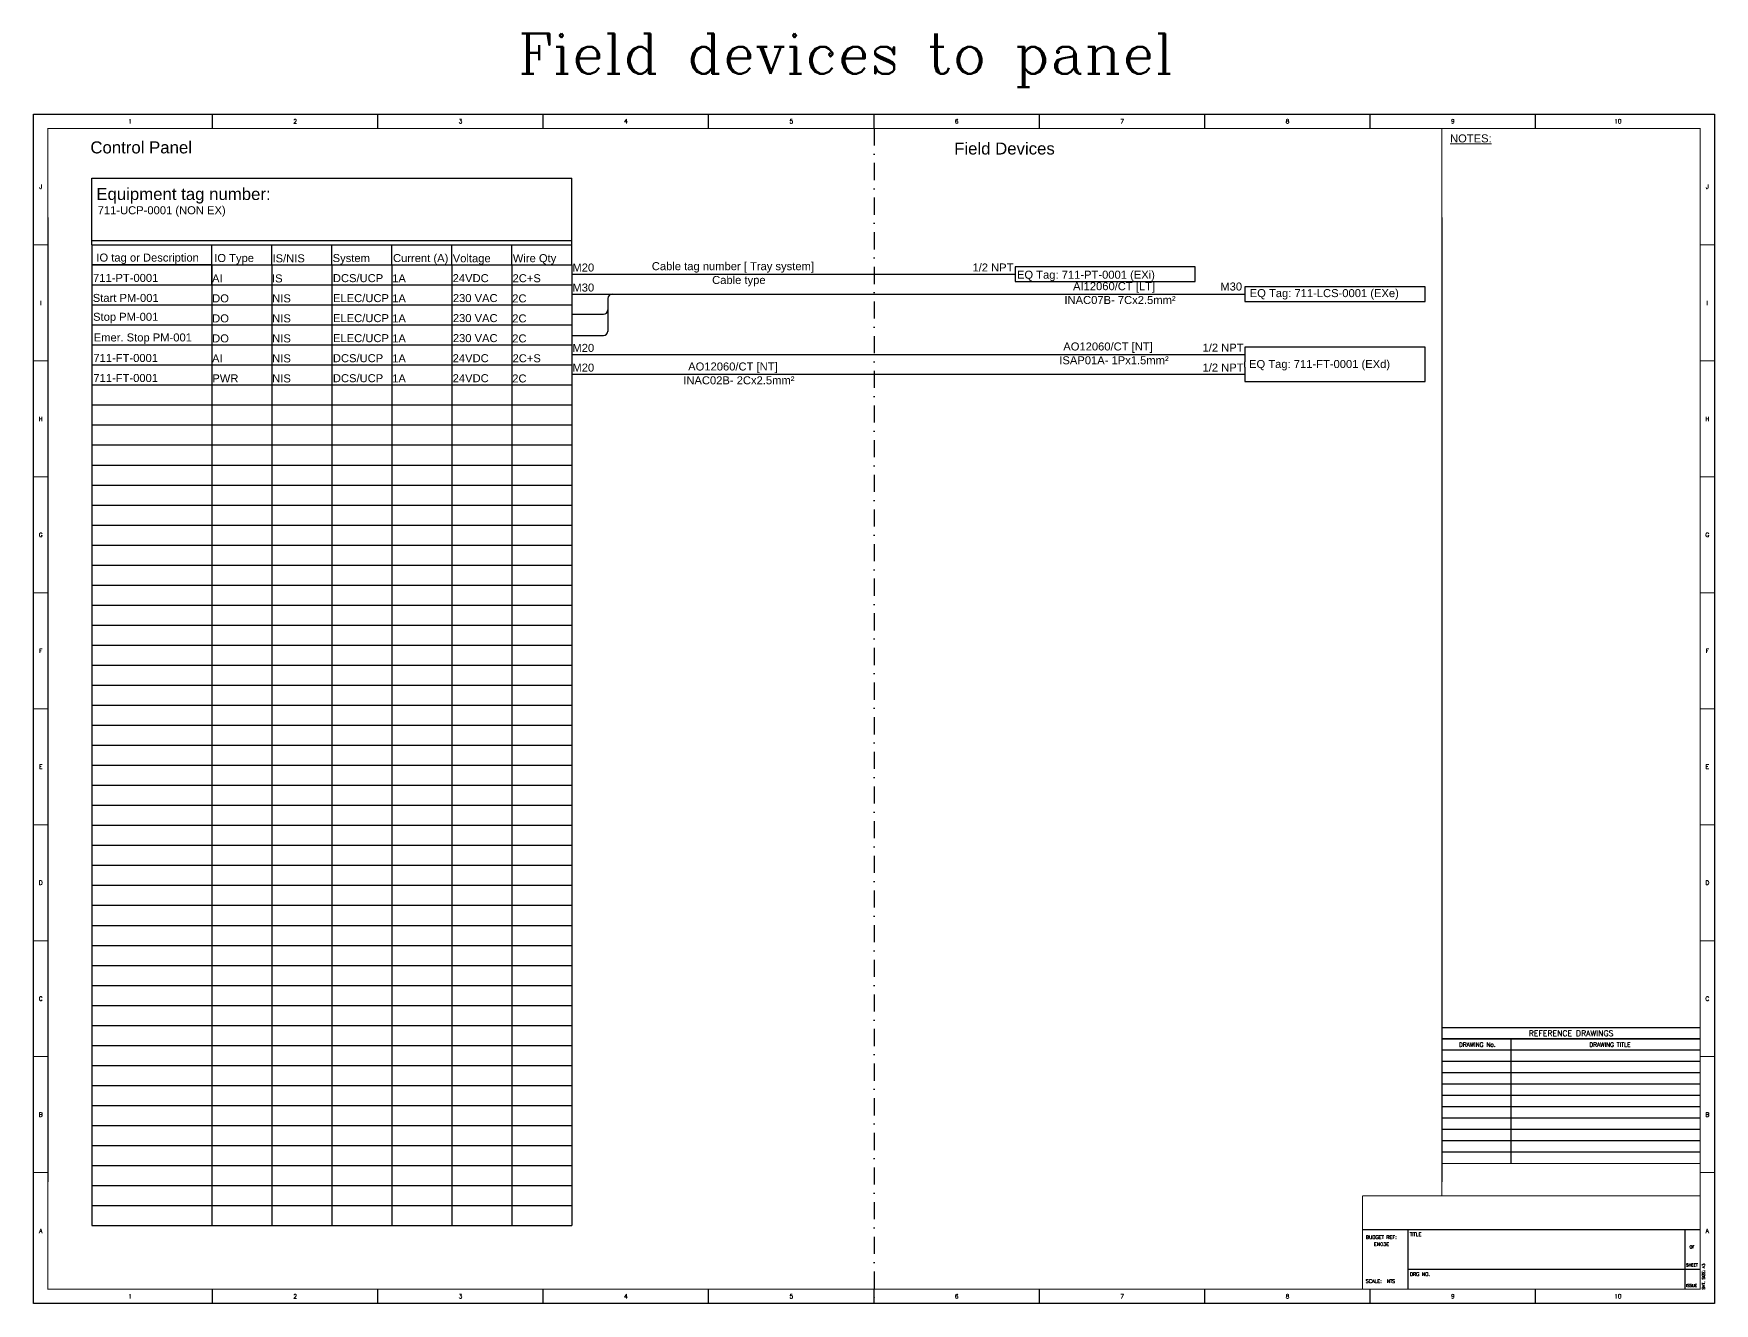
# Model space of a CAD drawing. Header units: millimetres. Extents: x 1546 to 3944, y 8323 to 8646.
# Drawn here: x 2535 to 2955, y 8323 to 8640.2 of the extents above; entities that cross this region are included whole.
import ezdxf
from ezdxf.enums import TextEntityAlignment as Align

# ---------------------------------------------------------------- set-up
doc = ezdxf.new("R2010")
doc.units = ezdxf.units.MM
doc.linetypes.add('DGN Style 4', pattern=[8.553394, 4.276697, -2.138348, 0, -2.138348])
for name, color, linetype in [('BORDER', 131, 'Continuous'), ('CABLE', 1, 'Continuous'), ('LOCATION', 4, 'Continuous')]:
    doc.layers.add(name, color=color, linetype=linetype)
doc.layers.add('Text', color=7, linetype='Continuous', lineweight=13)
doc.styles.add('Arial', font='arial.ttf', dxfattribs={"width": 0.9, "height": 225})
doc.styles.add('ROMANC', font='romanc.shx')
doc.styles.add('ROMANS', font='romans.shx', dxfattribs={"height": 3})

msp = doc.modelspace()

# ---------------------------------------------------------------- linework, layer by layer
for p, q in [((2579.69, 8616.51), (2579.69, 8620.05)), ((2621.02, 8616.51), (2621.02, 8620.05)), ((2662.35, 8616.51), (2662.35, 8620.05)), ((2703.68, 8616.51), (2703.68, 8620.05)), ((2745.01, 8616.51), (2745.01, 8620.05)), ((2786.34, 8616.51), (2786.34, 8620.05)), ((2827.67, 8616.51), (2827.67, 8620.05)), ((2869, 8616.51), (2869, 8620.05)), ((2910.32, 8616.51), (2910.32, 8620.05)), ((2579.69, 8322.97), (2579.69, 8326.51)), ((2621.02, 8322.97), (2621.02, 8326.51)), ((2662.35, 8322.97), (2662.35, 8326.51)), ((2703.68, 8322.97), (2703.68, 8326.51)), ((2745.01, 8322.97), (2745.01, 8326.51)), ((2786.34, 8322.97), (2786.34, 8326.51)), ((2827.67, 8322.97), (2827.67, 8326.51)), ((2869, 8322.97), (2869, 8326.51)), ((2910.32, 8322.97), (2910.32, 8326.51))]:
    msp.add_line(p, q)
at = {"linetype": 'ByBlock', "lineweight": 5}
for p, q in [((2535.01, 8587.37), (2538.54, 8587.37)), ((2951.48, 8587.37), (2955.01, 8587.37)), ((2535.01, 8558.41), (2538.54, 8558.41)), ((2951.48, 8558.41), (2955.01, 8558.41)), ((2535.01, 8529.44), (2538.54, 8529.44)), ((2951.48, 8529.44), (2955.01, 8529.44)), ((2535.01, 8500.48), (2538.54, 8500.48)), ((2951.48, 8500.48), (2955.01, 8500.48)), ((2535.01, 8471.51), (2538.54, 8471.51)), ((2951.48, 8471.51), (2955.01, 8471.51)), ((2535.01, 8442.54), (2538.54, 8442.54)), ((2951.48, 8442.54), (2955.01, 8442.54)), ((2535.01, 8413.58), (2538.54, 8413.58)), ((2951.48, 8413.58), (2955.01, 8413.58)), ((2535.01, 8384.61), (2538.54, 8384.61)), ((2951.48, 8384.61), (2955.01, 8384.61)), ((2535.01, 8355.65), (2538.54, 8355.65)), ((2951.48, 8355.65), (2955.01, 8355.65))]:
    msp.add_line(p, q, dxfattribs=at)
at = {"layer": 'BORDER', "linetype": 'DGN Style 4'}
msp.add_line((2745.01, 8616.51), (2745.01, 8322.97), dxfattribs=at)
at = {"layer": 'BORDER'}
for p, q in [((2549.54, 8587.41), (2549.54, 8604.06)), ((2549.54, 8604.06), (2669.54, 8604.06)), ((2669.54, 8582.41), (2669.54, 8604.06)), ((2538.54, 8594.26), (2538.54, 8353.35)), ((2886.94, 8594.26), (2886.94, 8353.35)), ((2549.54, 8588.51), (2669.54, 8588.51)), ((2549.54, 8587.41), (2564.54, 8587.41)), ((2549.54, 8587.41), (2549.54, 8577.41)), ((2549.54, 8587.41), (2549.54, 8582.41)), ((2579.54, 8582.41), (2579.54, 8587.41)), ((2594.54, 8582.41), (2594.54, 8587.41)), ((2609.54, 8582.41), (2609.54, 8587.41)), ((2624.54, 8582.41), (2624.54, 8587.41)), ((2624.54, 8582.41), (2624.54, 8587.41)), ((2624.54, 8587.41), (2654.54, 8587.41)), ((2639.54, 8582.41), (2639.54, 8587.41)), ((2654.54, 8582.41), (2654.54, 8587.41)), ((2654.54, 8587.41), (2669.54, 8587.41)), ((2549.54, 8582.41), (2564.54, 8582.41)), ((2579.54, 8582.41), (2549.54, 8582.41)), ((2549.54, 8582.41), (2549.54, 8577.41)), ((2564.54, 8582.41), (2579.54, 8582.41)), ((2579.54, 8582.41), (2594.54, 8582.41)), ((2579.54, 8582.41), (2579.54, 8342.41)), ((2579.54, 8577.41), (2579.54, 8582.41)), ((2594.54, 8582.41), (2609.54, 8582.41)), ((2594.54, 8582.41), (2594.54, 8342.41)), ((2609.54, 8582.41), (2624.54, 8582.41)), ((2609.54, 8582.41), (2609.54, 8342.41)), ((2624.54, 8582.41), (2624.54, 8342.41)), ((2624.54, 8582.41), (2624.54, 8342.41)), ((2624.54, 8582.41), (2654.54, 8582.41)), ((2639.54, 8582.41), (2639.54, 8342.41)), ((2654.54, 8582.41), (2654.54, 8342.41)), ((2654.54, 8582.41), (2669.54, 8582.41)), ((2669.54, 8582.41), (2669.54, 8342.41)), ((2825.3, 8581.89), (2780.3, 8581.89)), ((2780.3, 8581.89), (2780.3, 8580.09)), ((2825.3, 8578.29), (2825.3, 8581.89)), ((2549.54, 8577.41), (2564.54, 8577.41)), ((2549.54, 8577.41), (2579.54, 8577.41)), ((2549.54, 8577.41), (2549.54, 8342.41)), ((2564.54, 8577.41), (2624.54, 8577.41)), ((2624.54, 8577.41), (2654.54, 8577.41)), ((2654.54, 8577.41), (2669.54, 8577.41)), ((2780.3, 8580.09), (2780.3, 8578.29)), ((2780.3, 8578.29), (2825.3, 8578.29)), ((2882.7, 8576.89), (2837.7, 8576.89)), ((2837.7, 8576.89), (2837.7, 8575.09)), ((2882.7, 8573.29), (2882.7, 8576.89)), ((2549.54, 8572.41), (2564.54, 8572.41)), ((2564.54, 8572.41), (2624.54, 8572.41)), ((2624.54, 8572.41), (2654.54, 8572.41)), ((2654.54, 8572.41), (2669.54, 8572.41)), ((2837.7, 8575.09), (2837.7, 8573.29)), ((2837.7, 8573.29), (2882.7, 8573.29)), ((2549.54, 8567.41), (2564.54, 8567.41)), ((2564.54, 8567.41), (2624.54, 8567.41)), ((2624.54, 8567.41), (2654.54, 8567.41)), ((2624.54, 8567.41), (2654.54, 8567.41)), ((2654.54, 8567.41), (2669.54, 8567.41)), ((2549.54, 8562.41), (2564.54, 8562.41)), ((2564.54, 8562.41), (2624.54, 8562.41)), ((2624.54, 8562.41), (2654.54, 8562.41)), ((2654.54, 8562.41), (2669.54, 8562.41)), ((2882.7, 8561.82), (2837.7, 8561.82)), ((2837.7, 8561.82), (2837.7, 8560.02)), ((2837.7, 8560.02), (2837.7, 8558.22)), ((2882.7, 8558.22), (2882.7, 8561.82)), ((2549.54, 8557.41), (2564.54, 8557.41)), ((2564.54, 8557.41), (2624.54, 8557.41)), ((2624.54, 8557.41), (2654.54, 8557.41)), ((2654.54, 8557.41), (2669.54, 8557.41)), ((2837.7, 8556.89), (2837.7, 8558.22)), ((2837.7, 8556.89), (2837.7, 8555.09)), ((2882.7, 8556.89), (2882.7, 8558.22)), ((2882.7, 8553.29), (2882.7, 8556.89)), ((2549.54, 8552.41), (2564.54, 8552.41)), ((2564.54, 8552.41), (2624.54, 8552.41)), ((2624.54, 8552.41), (2654.54, 8552.41)), ((2654.54, 8552.41), (2669.54, 8552.41)), ((2837.7, 8555.09), (2837.7, 8553.29)), ((2837.7, 8553.29), (2882.7, 8553.29)), ((2549.54, 8547.41), (2564.54, 8547.41)), ((2564.54, 8547.41), (2624.54, 8547.41)), ((2624.54, 8547.41), (2654.54, 8547.41)), ((2654.54, 8547.41), (2669.54, 8547.41)), ((2549.54, 8542.41), (2564.54, 8542.41)), ((2564.54, 8542.41), (2624.54, 8542.41)), ((2624.54, 8542.41), (2654.54, 8542.41)), ((2654.54, 8542.41), (2669.54, 8542.41)), ((2654.54, 8542.41), (2669.54, 8542.41)), ((2549.54, 8537.41), (2564.54, 8537.41)), ((2564.54, 8537.41), (2624.54, 8537.41)), ((2624.54, 8537.41), (2654.54, 8537.41)), ((2654.54, 8537.41), (2669.54, 8537.41)), ((2549.54, 8532.41), (2564.54, 8532.41)), ((2564.54, 8532.41), (2624.54, 8532.41)), ((2624.54, 8532.41), (2654.54, 8532.41)), ((2654.54, 8532.41), (2669.54, 8532.41)), ((2549.54, 8527.41), (2564.54, 8527.41)), ((2564.54, 8527.41), (2624.54, 8527.41)), ((2624.54, 8527.41), (2654.54, 8527.41)), ((2654.54, 8527.41), (2669.54, 8527.41)), ((2549.54, 8522.41), (2564.54, 8522.41)), ((2564.54, 8522.41), (2624.54, 8522.41)), ((2624.54, 8522.41), (2654.54, 8522.41)), ((2654.54, 8522.41), (2669.54, 8522.41)), ((2549.54, 8517.41), (2564.54, 8517.41)), ((2564.54, 8517.41), (2624.54, 8517.41)), ((2624.54, 8517.41), (2654.54, 8517.41)), ((2654.54, 8517.41), (2669.54, 8517.41)), ((2549.54, 8512.41), (2564.54, 8512.41)), ((2564.54, 8512.41), (2624.54, 8512.41)), ((2624.54, 8512.41), (2654.54, 8512.41)), ((2654.54, 8512.41), (2669.54, 8512.41)), ((2549.54, 8507.41), (2564.54, 8507.41)), ((2564.54, 8507.41), (2624.54, 8507.41)), ((2624.54, 8507.41), (2654.54, 8507.41)), ((2654.54, 8507.41), (2669.54, 8507.41)), ((2549.54, 8502.41), (2564.54, 8502.41)), ((2564.54, 8502.41), (2624.54, 8502.41)), ((2624.54, 8502.41), (2654.54, 8502.41)), ((2654.54, 8502.41), (2669.54, 8502.41)), ((2549.54, 8497.41), (2564.54, 8497.41)), ((2564.54, 8497.41), (2624.54, 8497.41)), ((2624.54, 8497.41), (2654.54, 8497.41)), ((2654.54, 8497.41), (2669.54, 8497.41)), ((2549.54, 8492.41), (2564.54, 8492.41)), ((2564.54, 8492.41), (2624.54, 8492.41)), ((2624.54, 8492.41), (2654.54, 8492.41)), ((2654.54, 8492.41), (2669.54, 8492.41)), ((2549.54, 8487.41), (2564.54, 8487.41)), ((2564.54, 8487.41), (2624.54, 8487.41)), ((2624.54, 8487.41), (2654.54, 8487.41)), ((2654.54, 8487.41), (2669.54, 8487.41)), ((2549.54, 8482.41), (2564.54, 8482.41)), ((2564.54, 8482.41), (2624.54, 8482.41)), ((2624.54, 8482.41), (2654.54, 8482.41)), ((2654.54, 8482.41), (2669.54, 8482.41)), ((2549.54, 8477.41), (2564.54, 8477.41)), ((2564.54, 8477.41), (2624.54, 8477.41)), ((2624.54, 8477.41), (2654.54, 8477.41)), ((2654.54, 8477.41), (2669.54, 8477.41)), ((2549.54, 8472.41), (2564.54, 8472.41)), ((2564.54, 8472.41), (2624.54, 8472.41)), ((2624.54, 8472.41), (2654.54, 8472.41)), ((2654.54, 8472.41), (2669.54, 8472.41)), ((2549.54, 8467.41), (2564.54, 8467.41)), ((2564.54, 8467.41), (2624.54, 8467.41)), ((2624.54, 8467.41), (2654.54, 8467.41)), ((2654.54, 8467.41), (2669.54, 8467.41)), ((2549.54, 8462.41), (2564.54, 8462.41)), ((2564.54, 8462.41), (2624.54, 8462.41)), ((2624.54, 8462.41), (2654.54, 8462.41)), ((2654.54, 8462.41), (2669.54, 8462.41)), ((2549.54, 8457.41), (2564.54, 8457.41)), ((2564.54, 8457.41), (2624.54, 8457.41)), ((2624.54, 8457.41), (2654.54, 8457.41)), ((2654.54, 8457.41), (2669.54, 8457.41)), ((2549.54, 8452.41), (2564.54, 8452.41)), ((2549.54, 8452.41), (2564.54, 8452.41)), ((2564.54, 8452.41), (2624.54, 8452.41)), ((2564.54, 8452.41), (2624.54, 8452.41)), ((2624.54, 8452.41), (2654.54, 8452.41)), ((2654.54, 8452.41), (2669.54, 8452.41)), ((2549.54, 8447.41), (2564.54, 8447.41)), ((2564.54, 8447.41), (2624.54, 8447.41)), ((2624.54, 8447.41), (2654.54, 8447.41)), ((2654.54, 8447.41), (2669.54, 8447.41)), ((2549.54, 8442.41), (2564.54, 8442.41)), ((2564.54, 8442.41), (2624.54, 8442.41)), ((2624.54, 8442.41), (2654.54, 8442.41)), ((2654.54, 8442.41), (2669.54, 8442.41)), ((2549.54, 8437.41), (2564.54, 8437.41)), ((2564.54, 8437.41), (2624.54, 8437.41)), ((2624.54, 8437.41), (2654.54, 8437.41)), ((2654.54, 8437.41), (2669.54, 8437.41)), ((2549.54, 8432.41), (2564.54, 8432.41)), ((2564.54, 8432.41), (2624.54, 8432.41)), ((2624.54, 8432.41), (2654.54, 8432.41)), ((2654.54, 8432.41), (2669.54, 8432.41)), ((2549.54, 8427.41), (2564.54, 8427.41)), ((2564.54, 8427.41), (2624.54, 8427.41)), ((2624.54, 8427.41), (2654.54, 8427.41)), ((2654.54, 8427.41), (2669.54, 8427.41)), ((2549.54, 8422.41), (2564.54, 8422.41)), ((2564.54, 8422.41), (2624.54, 8422.41)), ((2624.54, 8422.41), (2654.54, 8422.41)), ((2654.54, 8422.41), (2669.54, 8422.41)), ((2549.54, 8417.41), (2564.54, 8417.41)), ((2564.54, 8417.41), (2624.54, 8417.41)), ((2624.54, 8417.41), (2654.54, 8417.41)), ((2654.54, 8417.41), (2669.54, 8417.41)), ((2549.54, 8412.41), (2564.54, 8412.41)), ((2564.54, 8412.41), (2624.54, 8412.41)), ((2624.54, 8412.41), (2654.54, 8412.41)), ((2654.54, 8412.41), (2669.54, 8412.41)), ((2549.54, 8407.41), (2564.54, 8407.41)), ((2564.54, 8407.41), (2624.54, 8407.41)), ((2624.54, 8407.41), (2654.54, 8407.41)), ((2654.54, 8407.41), (2669.54, 8407.41)), ((2549.54, 8402.41), (2564.54, 8402.41)), ((2564.54, 8402.41), (2624.54, 8402.41)), ((2624.54, 8402.41), (2654.54, 8402.41)), ((2654.54, 8402.41), (2669.54, 8402.41)), ((2549.54, 8397.41), (2564.54, 8397.41)), ((2549.54, 8397.41), (2564.54, 8397.41)), ((2564.54, 8397.41), (2624.54, 8397.41)), ((2564.54, 8397.41), (2624.54, 8397.41)), ((2624.54, 8397.41), (2654.54, 8397.41)), ((2654.54, 8397.41), (2669.54, 8397.41)), ((2549.54, 8392.41), (2564.54, 8392.41)), ((2564.54, 8392.41), (2624.54, 8392.41)), ((2624.54, 8392.41), (2654.54, 8392.41)), ((2624.54, 8392.41), (2654.54, 8392.41)), ((2654.54, 8392.41), (2669.54, 8392.41)), ((2886.94, 8391.85), (2951.48, 8391.85)), ((2549.54, 8387.41), (2564.54, 8387.41)), ((2564.54, 8387.41), (2624.54, 8387.41)), ((2624.54, 8387.41), (2654.54, 8387.41)), ((2654.54, 8387.41), (2669.54, 8387.41)), ((2886.94, 8389.03), (2951.48, 8389.03)), ((2951.48, 8389.03), (2886.94, 8389.03)), ((2904.25, 8357.94), (2904.25, 8389.03)), ((2951.48, 8386.2), (2886.94, 8386.2)), ((2951.48, 8383.38), (2886.94, 8383.38)), ((2549.54, 8382.41), (2564.54, 8382.41)), ((2564.54, 8382.41), (2624.54, 8382.41)), ((2624.54, 8382.41), (2654.54, 8382.41)), ((2654.54, 8382.41), (2669.54, 8382.41)), ((2951.48, 8380.55), (2886.94, 8380.55)), ((2549.54, 8377.41), (2564.54, 8377.41)), ((2564.54, 8377.41), (2624.54, 8377.41)), ((2624.54, 8377.41), (2654.54, 8377.41)), ((2654.54, 8377.41), (2669.54, 8377.41)), ((2951.48, 8377.73), (2886.94, 8377.73)), ((2951.48, 8374.9), (2886.94, 8374.9)), ((2549.54, 8372.41), (2564.54, 8372.41)), ((2564.54, 8372.41), (2624.54, 8372.41)), ((2624.54, 8372.41), (2654.54, 8372.41)), ((2654.54, 8372.41), (2669.54, 8372.41)), ((2951.48, 8372.07), (2886.94, 8372.07)), ((2549.54, 8367.41), (2564.54, 8367.41)), ((2564.54, 8367.41), (2624.54, 8367.41)), ((2624.54, 8367.41), (2654.54, 8367.41)), ((2654.54, 8367.41), (2669.54, 8367.41)), ((2951.48, 8369.25), (2886.94, 8369.25)), ((2951.48, 8366.42), (2886.94, 8366.42)), ((2549.54, 8362.41), (2564.54, 8362.41)), ((2564.54, 8362.41), (2624.54, 8362.41)), ((2624.54, 8362.41), (2654.54, 8362.41)), ((2654.54, 8362.41), (2669.54, 8362.41)), ((2951.48, 8363.6), (2886.94, 8363.6)), ((2951.48, 8360.77), (2886.94, 8360.77)), ((2549.54, 8357.41), (2564.54, 8357.41)), ((2564.54, 8357.41), (2624.54, 8357.41)), ((2624.54, 8357.41), (2654.54, 8357.41)), ((2624.54, 8357.41), (2654.54, 8357.41)), ((2654.54, 8357.41), (2669.54, 8357.41)), ((2549.54, 8352.41), (2564.54, 8352.41)), ((2564.54, 8352.41), (2624.54, 8352.41)), ((2624.54, 8352.41), (2654.54, 8352.41)), ((2654.54, 8352.41), (2669.54, 8352.41)), ((2549.54, 8347.41), (2564.54, 8347.41)), ((2564.54, 8347.41), (2624.54, 8347.41)), ((2624.54, 8347.41), (2654.54, 8347.41)), ((2654.54, 8347.41), (2669.54, 8347.41)), ((2549.54, 8342.41), (2564.54, 8342.41)), ((2564.54, 8342.41), (2624.54, 8342.41)), ((2624.54, 8342.41), (2654.54, 8342.41)), ((2654.54, 8342.41), (2669.54, 8342.41)), ((2951.48, 8341.34), (2867.05, 8341.34)), ((2878.46, 8326.51), (2878.46, 8341.34)), ((2947.59, 8341.34), (2947.59, 8326.51)), ((2951.48, 8331.45), (2878.46, 8331.45)), ((2947.59, 8331.45), (2947.59, 8326.51))]:
    msp.add_line(p, q, dxfattribs=at)
msp.add_lwpolyline([(2535.01, 8620.05), (2955.01, 8620.05), (2955.01, 8322.97), (2535.01, 8322.97)], close=True, dxfattribs=at)
at = {"layer": 'BORDER', "const_width": 0.247}
msp.add_lwpolyline([(2951.48, 8616.51), (2538.54, 8616.51), (2538.54, 8326.51), (2951.48, 8326.51)], close=True, dxfattribs=at)
for points in [[(2886.94, 8349.82), (2886.94, 8616.51)], [(2886.94, 8357.94), (2951.48, 8357.94)], [(2867.05, 8326.51), (2867.05, 8349.82)], [(2867.05, 8349.82), (2951.48, 8349.82)]]:
    msp.add_lwpolyline(points, dxfattribs=at)
at = {"layer": 'CABLE', "color": 0}
for p, q in [((2669.54, 8580.09), (2780.3, 8580.09)), ((2669.54, 8575.09), (2780.3, 8575.09)), ((2678.51, 8573.99), (2678.51, 8565.8)), ((2765.21, 8575.09), (2837.7, 8575.09)), ((2654.45, 8570.09), (2654.54, 8570.09)), ((2669.54, 8570.05), (2677.41, 8570.05)), ((2669.54, 8564.76), (2677.41, 8564.76)), ((2669.54, 8560.02), (2780.3, 8560.02)), ((2765.21, 8560.02), (2837.7, 8560.02)), ((2669.54, 8555.09), (2780.3, 8555.09)), ((2765.21, 8555.09), (2837.7, 8555.09))]:
    msp.add_line(p, q, dxfattribs=at)
for centre, start, end in [((2679.61, 8573.99), 90, 180), ((2677.41, 8571.15), 270, 0), ((2677.41, 8565.86), 270, 0)]:
    msp.add_arc(centre, 1.1, start, end, dxfattribs=at)
at = {"layer": 'LOCATION', "ltscale": 0.2}
msp.add_line((2549.54, 8587.41), (2624.54, 8587.41), dxfattribs=at)

# ---------------------------------------------------------------- texts
at = {"linetype": 'ByBlock', "lineweight": -2, "style": 'ROMANS'}
for s, p in [('1', (2559.12, 8618.28)), ('2', (2600.36, 8618.28)), ('3', (2641.69, 8618.28)), ('4', (2683.02, 8618.28)), ('5', (2724.34, 8618.28)), ('6', (2765.67, 8618.28)), ('7', (2807, 8618.28)), ('8', (2848.33, 8618.28)), ('9', (2889.66, 8618.28)), ('10', (2930.9, 8618.28)), ('J', (2536.78, 8601.94)), ('J', (2953.24, 8601.94)), ('I', (2536.78, 8572.89)), ('I', (2953.24, 8572.89)), ('H', (2536.78, 8543.92)), ('H', (2953.24, 8543.92)), ('G', (2536.78, 8514.96)), ('G', (2953.24, 8514.96)), ('F', (2536.78, 8485.99)), ('F', (2953.24, 8485.99)), ('E', (2536.78, 8457.03)), ('E', (2953.24, 8457.03)), ('D', (2536.78, 8428.06)), ('D', (2953.24, 8428.06)), ('C', (2536.78, 8399.1)), ('C', (2953.24, 8399.1)), ('B', (2536.78, 8370.13)), ('B', (2953.24, 8370.13)), ('A', (2536.78, 8341.08)), ('A', (2953.24, 8341.08)), ('1', (2559.12, 8324.74)), ('2', (2600.36, 8324.74)), ('3', (2641.69, 8324.74)), ('4', (2683.02, 8324.74)), ('5', (2724.34, 8324.74)), ('6', (2765.67, 8324.74)), ('7', (2807, 8324.74)), ('8', (2848.33, 8324.74)), ('9', (2889.66, 8324.74)), ('10', (2930.9, 8324.74))]:
    msp.add_text(s, height=1.06, dxfattribs=at).set_placement(p, align=Align.MIDDLE_CENTER)
at = {"layer": 'BORDER', "color": 7, "ltscale": 0.25, "style": 'ROMANC'}
msp.add_text('Field devices to panel', height=10, dxfattribs=at).set_placement((2656.17, 8640.17), align=Align.TOP_LEFT)
at = {"layer": 'BORDER'}
for s, height, style, p in [('DRAWING No.', 1.0597, 'ROMANS', (2895.77, 8387.62)), ('REFERENCE DRAWINGS', 1.413, 'ROMANC', (2919.21, 8390.44)), ('DRAWING TITLE', 1.0597, 'ROMANS', (2928.92, 8387.62))]:
    msp.add_text(s, height=height, dxfattribs=dict(at, style=style)).set_placement(p, align=Align.MIDDLE)
for s, height, style, p in [('BUDGET REF:', 0.8831, 'ROMANC', (2867.89, 8339.08)), ('EN03E', 0.883, 'ROMANC', (2869.95, 8337.33)), ('TITLE', 0.883, 'ROMANC', (2878.9, 8339.76)), ('SCALE:', 0.883, 'ROMANC', (2867.89, 8328.09)), ('DRG NO.', 0.883, 'ROMANC', (2878.9, 8329.84)), ('ISSUE', 0.706, 'ROMANS', (2947.95, 8327.09))]:
    msp.add_text(s, height=height, dxfattribs=dict(at, style=style)).set_placement(p)
at = {"layer": 'BORDER', "style": 'ROMANS'}
for s, p in [('OF', (2949.41, 8336.71)), ('SHEET', (2949.41, 8332.21))]:
    msp.add_text(s, height=0.706, dxfattribs=at).set_placement(p, align=Align.CENTER)
msp.add_text('SHT. SIZE: A3', height=0.7065, rotation=90, dxfattribs=at).set_placement((2951.94, 8326.41), align=Align.TOP_LEFT)
at = {"layer": 'BORDER', "ltscale": 0.25, "style": 'ROMANC', "width": 0.9}
msp.add_text('NTS', height=0.883, dxfattribs=at).set_placement((2873.18, 8328.09))
at = {"layer": 'CABLE', "color": 3, "style": 'Arial'}
for s, p in [('M20', (2672.37, 8581.74)), ('Cable tag number [ Tray system]', (2709.75, 8582.08)), ('1/2 NPT', (2774.73, 8581.75)), ('M30', (2672.37, 8576.74)), ('AI12060/CT [LT]', (2805, 8577.08)), ('M30', (2834.27, 8577)), ('M20', (2672.37, 8561.67)), ('AO12060/CT [NT]', (2803.49, 8562.02)), ('1/2 NPT', (2832.23, 8561.72)), ('M20', (2672.37, 8556.74)), ('AO12060/CT [NT]', (2709.75, 8557.02)), ('1/2 NPT', (2832.23, 8556.75))]:
    msp.add_text(s, height=2, dxfattribs=at).set_placement(p, align=Align.MIDDLE_CENTER)
at = {"layer": 'CABLE', "color": 2, "style": 'Arial'}
for s, p in [('Cable type', (2711.24, 8577.63)), ('INAC07B- 7Cx2.5mm²', (2806.49, 8572.63)), ('ISAP01A- 1Px1.5mm²', (2804.98, 8557.57)), ('INAC02B- 2Cx2.5mm²', (2711.24, 8552.57))]:
    msp.add_text(s, height=2, dxfattribs=at).set_placement(p, align=Align.CENTER)
at = {"layer": 'Text', "color": 7, "linetype": 'Continuous', "lineweight": 13, "style": 'Arial'}
msp.add_text('%%UNOTES:', height=2, dxfattribs=at).set_placement((2888.95, 8613))
at = {"layer": 'Text', "style": 'Arial'}
for s, height, p in [('Control Panel', 3, (2561.89, 8611.81)), ('Field Devices', 3, (2777.61, 8611.53)), ('Equipment tag number:', 3, (2572.46, 8599.74)), ('711-UCP-0001 (NON EX)', 2, (2567.01, 8595.8)), ('IO tag or Description', 2, (2563.5, 8583.98)), ('IO Type', 2, (2585.11, 8583.83)), ('IS/NIS', 2, (2598.74, 8584.08)), ('System', 2, (2614.39, 8583.82)), ('Current (A)', 2, (2631.73, 8583.86)), ('Voltage ', 2, (2644.87, 8583.81)), ('Wire Qty', 2, (2660.19, 8583.83)), ('EQ Tag: 711-PT-0001 (EXi)', 2, (2797.97, 8579.7)), ('711-PT-0001', 2, (2558.02, 8579.15)), ('AI', 2, (2580.92, 8579.02)), ('IS', 2, (2595.91, 8579.02)), ('DCS/UCP', 2, (2616.08, 8579.13)), ('1A', 2, (2626.32, 8579.04)), ('24VDC', 2, (2644.23, 8579.09)), ('2C+S', 2, (2658.22, 8579.07)), ('EQ Tag: 711-LCS-0001 (EXe)', 2, (2857.53, 8575.1)), ('Start PM-001', 2, (2558.02, 8574.15)), ('DO', 2, (2581.72, 8574.04)), ('NIS', 2, (2596.96, 8574.04)), ('ELEC/UCP', 2, (2616.81, 8574.14)), ('1A', 2, (2626.32, 8574.04)), ('230 VAC', 2, (2645.36, 8574.11)), ('2C', 2, (2656.4, 8574.03)), ('Stop PM-001', 2, (2558.02, 8569.15)), ('DO', 2, (2581.72, 8569.04)), ('NIS', 2, (2596.96, 8569.04)), ('ELEC/UCP', 2, (2616.81, 8569.14)), ('1A', 2, (2626.32, 8569.04)), ('230 VAC', 2, (2645.36, 8569.11)), ('2C', 2, (2656.4, 8569.03)), ('Emer. Stop PM-001', 2, (2562.3, 8563.99)), ('DO', 2, (2581.72, 8564.04)), ('NIS', 2, (2596.96, 8564.04)), ('ELEC/UCP', 2, (2616.81, 8564.14)), ('1A', 2, (2626.32, 8564.04)), ('230 VAC', 2, (2645.36, 8564.11)), ('2C', 2, (2656.4, 8564.03)), ('711-FT-0001', 2, (2558.02, 8559.15)), ('AI', 2, (2580.92, 8559.02)), ('NIS', 2, (2596.96, 8559.04)), ('DCS/UCP', 2, (2616.08, 8559.13)), ('1A', 2, (2626.32, 8559.04)), ('24VDC', 2, (2644.23, 8559.09)), ('2C+S', 2, (2658.22, 8559.07)), ('EQ Tag: 711-FT-0001 (EXd)', 2, (2856.35, 8557.39)), ('711-FT-0001', 2, (2558.02, 8554.15)), ('PWR', 2, (2582.93, 8554.06)), ('NIS', 2, (2596.96, 8554.04)), ('DCS/UCP', 2, (2616.08, 8554.13)), ('1A', 2, (2626.32, 8554.04)), ('24VDC', 2, (2644.23, 8554.09)), ('2C', 2, (2656.4, 8554.03))]:
    msp.add_text(s, height=height, dxfattribs=at).set_placement(p, align=Align.MIDDLE)

doc.saveas('drawing.dxf')
